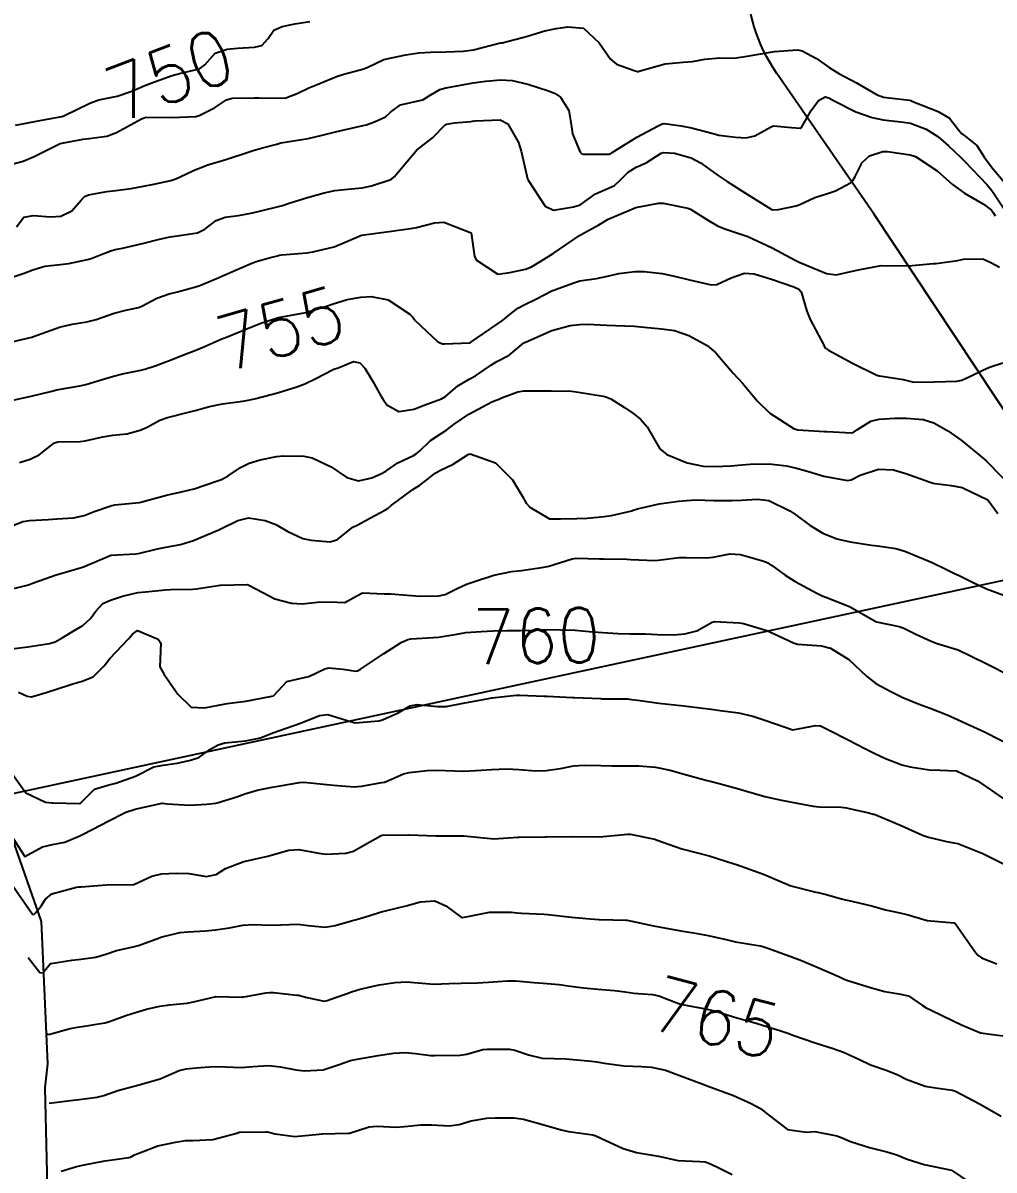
# Model space of a CAD drawing. Header units: metres. Extents: x 318500 to 325275, y 7408834 to 7428799.
# Drawn here: x 320048.6 to 320119.6, y 7410555.2 to 7410639 of the extents above; entities that cross this region are included whole.
import ezdxf
from ezdxf.enums import TextEntityAlignment as Align

# ---------------------------------------------------------------- set-up
doc = ezdxf.new("R2010")
doc.units = ezdxf.units.M
doc.header["$MEASUREMENT"] = 0
doc.linetypes.add('CONTINUO', pattern=[0])
for name, color, linetype in [('Area', 45, 'Continuous'), ('Cotas', 45, 'Continuous'), ('Curvas de Nivel 1m', 11, 'Continuous'), ('Curvas de Nivel 5m', 15, 'Continuous'), ('TEXTO', 45, 'Continuous'), ('Vias Secundárias', 230, 'Continuous')]:
    doc.layers.add(name, color=color, linetype=linetype)
doc.styles.add('Style-STANDARD', font='STANDARD.shx')

msp = doc.modelspace()

# ---------------------------------------------------------------- linework, layer by layer
at = {"layer": 'Area'}
msp.add_lwpolyline([(320050.474, 7410550.874), (320050.225, 7410561.215), (320050.42, 7410562.973), (320049.951, 7410573.371), (320042.049, 7410595.881), (320034.126, 7410610.639), (320028.218, 7410619.517), (320022.832, 7410627.052), (320020.822, 7410629.345), (320010.269, 7410641.59), (320006.94, 7410645.463), (320000.032, 7410652.988), (319994.344, 7410659.307), (319991.765, 7410661.791), (319985.611, 7410667.406)], dxfattribs=at)
at = {"layer": 'Curvas de Nivel 1m', "flags": 128}
for points, elevation in [([(320047.415, 7410628.591), (320048.623, 7410628.922), (320049.421, 7410629.254), (320051.074, 7410630.095), (320051.325, 7410630.198), (320051.432, 7410630.225), (320052.988, 7410630.516), (320053.438, 7410630.584), (320054.732, 7410630.756), (320055.445, 7410631.015), (320057.261, 7410632.013), (320057.461, 7410632.095), (320057.579, 7410632.125), (320059.462, 7410632.118), (320061.234, 7410632.192), (320061.464, 7410632.248), (320062.598, 7410632.818), (320063.482, 7410633.393), (320063.889, 7410633.519), (320065.485, 7410633.555), (320065.826, 7410633.556), (320067.485, 7410633.514), (320067.818, 7410633.542), (320068.635, 7410633.863), (320069.494, 7410634.277), (320070.214, 7410634.556), (320071.503, 7410635.094), (320072.038, 7410635.282), (320073.509, 7410635.673), (320073.809, 7410635.796), (320074.961, 7410636.335), (320075.521, 7410636.471), (320076.581, 7410636.698), (320077.527, 7410636.841), (320078.386, 7410636.873), (320079.528, 7410636.897), (320080.774, 7410636.946), (320081.534, 7410637.06), (320083.406, 7410637.529), (320083.539, 7410637.558), (320083.631, 7410637.567), (320083.979, 7410637.656), (320085.201, 7410637.987), (320085.547, 7410638.081), (320086.74, 7410638.434), (320087.555, 7410638.609), (320088.423, 7410638.731), (320089.556, 7410638.637), (320090.704, 7410637.568), (320091.528, 7410636.38), (320091.969, 7410635.998), (320093.276, 7410635.534), (320093.519, 7410635.474), (320093.571, 7410635.478), (320093.717, 7410635.527), (320095.525, 7410636.035), (320096.859, 7410636.154), (320097.527, 7410636.202), (320098.433, 7410636.37), (320099.53, 7410636.475), (320100.547, 7410636.451), (320101.532, 7410636.577), (320102.226, 7410636.72), (320103.535, 7410636.92), (320105.203, 7410637.041), (320105.536, 7410636.978), (320106.602, 7410636.425), (320107.524, 7410635.769), (320108.221, 7410635.333), (320109.51, 7410634.637), (320111.025, 7410633.77), (320111.494, 7410633.586), (320113.38, 7410633.373), (320113.491, 7410633.343), (320113.685, 7410633.258), (320115.48, 7410632.548), (320116.316, 7410632.071), (320116.978, 7410631.217), (320117.189, 7410630.946), (320117.455, 7410630.749), (320118.311, 7410630.06), (320118.87, 7410629.189), (320119.429, 7410628.437), (320120.496, 7410627.169)], 751), ([(320048.128, 7410624.132), (320048.668, 7410624.82), (320049.362, 7410624.949), (320050.611, 7410624.852), (320051.362, 7410624.91), (320052.162, 7410625.285), (320052.86, 7410626.068), (320053.105, 7410626.344), (320053.386, 7410626.448), (320054.731, 7410626.706), (320055.391, 7410626.785), (320056.501, 7410626.916), (320057.396, 7410627.094), (320058.161, 7410627.236), (320059.403, 7410627.497), (320059.761, 7410627.62), (320060.494, 7410627.969), (320061.116, 7410628.26), (320061.414, 7410628.389), (320062.116, 7410628.649), (320063.421, 7410629.044), (320065.12, 7410629.597), (320065.428, 7410629.697), (320065.583, 7410629.744), (320066.114, 7410629.893), (320067.148, 7410630.169), (320067.435, 7410630.246), (320068.825, 7410630.474), (320069.441, 7410630.571), (320070.463, 7410630.816), (320071.449, 7410631.069), (320072.064, 7410631.201), (320073.456, 7410631.522), (320073.672, 7410631.581), (320074.279, 7410631.788), (320075.092, 7410632.149), (320075.471, 7410632.496), (320076.201, 7410633.037), (320077.484, 7410633.322), (320077.812, 7410633.41), (320078.368, 7410633.731), (320079.056, 7410634.163), (320079.496, 7410634.271), (320080.18, 7410634.39), (320081.504, 7410634.65), (320082.418, 7410634.765), (320083.508, 7410634.863), (320084.348, 7410634.811), (320085.504, 7410634.545), (320087.082, 7410634.03), (320087.494, 7410633.854), (320087.872, 7410633.604), (320088.501, 7410632.62), (320088.654, 7410631.592), (320088.767, 7410630.904), (320089.325, 7410629.582), (320089.438, 7410629.456), (320089.576, 7410629.441), (320091.438, 7410629.421), (320091.534, 7410629.463), (320091.654, 7410629.557), (320093.451, 7410630.677), (320095.03, 7410631.506), (320095.31, 7410631.654), (320095.463, 7410631.679), (320096.71, 7410631.488), (320097.459, 7410631.355), (320098.949, 7410630.952), (320099.454, 7410630.815), (320100.686, 7410630.665), (320101.452, 7410630.611), (320102.096, 7410630.771), (320103.221, 7410631.402), (320103.375, 7410631.487), (320103.461, 7410631.499), (320104.773, 7410631.38), (320105.414, 7410631.326), (320105.46, 7410631.335), (320105.499, 7410631.369), (320106.208, 7410632.631), (320106.744, 7410633.351), (320107.22, 7410633.618), (320107.493, 7410633.553), (320107.891, 7410633.336), (320109.478, 7410632.528), (320110.672, 7410632.102), (320111.47, 7410631.928), (320112.964, 7410631.772), (320113.466, 7410631.682), (320114.603, 7410631.249), (320115.455, 7410630.719), (320116.246, 7410630.026), (320117.114, 7410629.215), (320117.435, 7410628.895), (320119.061, 7410627.185), (320119.404, 7410626.771), (320120.471, 7410625.169)], 752), ([(320047.302, 7410620.269), (320048.69, 7410620.745), (320049.313, 7410620.967), (320050.189, 7410621.235), (320051.319, 7410621.365), (320051.957, 7410621.444), (320053.325, 7410621.743), (320053.572, 7410621.812), (320054.193, 7410622.051), (320055.014, 7410622.363), (320055.334, 7410622.453), (320055.867, 7410622.564), (320057.339, 7410622.912), (320058.57, 7410623.219), (320059.344, 7410623.398), (320059.856, 7410623.463), (320061.347, 7410623.672), (320061.885, 7410623.952), (320062.708, 7410624.592), (320063.363, 7410624.818), (320064.341, 7410624.939), (320065.369, 7410625.134), (320065.973, 7410625.292), (320067.376, 7410625.639), (320067.564, 7410625.691), (320068.122, 7410625.869), (320069.067, 7410626.173), (320069.386, 7410626.267), (320070.615, 7410626.608), (320071.394, 7410626.764), (320072.34, 7410626.867), (320073.398, 7410626.975), (320074.076, 7410627.113), (320075.407, 7410627.543), (320075.556, 7410627.62), (320075.723, 7410627.765), (320077.177, 7410629.493), (320077.391, 7410629.741), (320077.409, 7410629.762), (320077.431, 7410629.781), (320078.54, 7410630.633), (320079.458, 7410631.567), (320079.551, 7410631.626), (320080.147, 7410631.71), (320081.328, 7410631.826), (320081.462, 7410631.841), (320081.643, 7410631.867), (320083.464, 7410631.942), (320084.031, 7410631.654), (320084.82, 7410630.272), (320085.02, 7410629.644), (320085.413, 7410627.847), (320085.477, 7410627.639), (320085.527, 7410627.519), (320086.767, 7410625.619), (320087.376, 7410625.345), (320088.843, 7410625.588), (320089.254, 7410625.71), (320089.383, 7410625.781), (320090.444, 7410626.52), (320091.401, 7410626.944), (320091.825, 7410627.133), (320092.28, 7410627.547), (320092.841, 7410628.116), (320093.424, 7410628.479), (320094.149, 7410628.799), (320095.238, 7410629.503), (320095.441, 7410629.561), (320096.226, 7410629.492), (320097.435, 7410629.161), (320098.109, 7410628.791), (320099.416, 7410627.876), (320100.066, 7410627.44), (320101.398, 7410626.591), (320103.29, 7410625.401), (320103.38, 7410625.371), (320103.825, 7410625.393), (320105.112, 7410625.646), (320105.386, 7410625.747), (320106.484, 7410626.263), (320107.398, 7410626.559), (320107.989, 7410626.746), (320109.07, 7410627.323), (320109.239, 7410627.496), (320109.417, 7410627.797), (320109.932, 7410628.813), (320110.466, 7410629.305), (320111.443, 7410629.621), (320111.793, 7410629.634), (320113.441, 7410629.383), (320113.836, 7410629.256), (320115.424, 7410628.201), (320116.524, 7410627.223), (320117.401, 7410626.579), (320118.807, 7410625.771), (320119.382, 7410625.344), (320119.512, 7410625.179), (320119.641, 7410624.913)], 753), ([(320047.68, 7410615.699), (320049.249, 7410616.071), (320049.285, 7410616.084), (320049.371, 7410616.118), (320051.257, 7410616.795), (320052.199, 7410617.015), (320053.261, 7410617.181), (320053.957, 7410617.359), (320055.268, 7410617.802), (320056.121, 7410618.027), (320057.051, 7410618.236), (320057.275, 7410618.322), (320058.374, 7410618.904), (320059.289, 7410619.224), (320059.89, 7410619.375), (320061.297, 7410619.758), (320061.447, 7410619.808), (320061.808, 7410619.952), (320062.857, 7410620.387), (320063.31, 7410620.588), (320064.241, 7410620.991), (320065.323, 7410621.461), (320065.636, 7410621.587), (320066.686, 7410621.886), (320067.201, 7410622.011), (320067.332, 7410622.041), (320067.525, 7410622.07), (320069.334, 7410622.226), (320069.789, 7410622.297), (320071.338, 7410622.663), (320072.15, 7410623.004), (320073.347, 7410623.507), (320075.35, 7410623.77), (320077.082, 7410624.016), (320077.355, 7410624.066), (320078.684, 7410624.403), (320079.361, 7410624.464), (320081.35, 7410623.69), (320081.594, 7410621.947), (320081.735, 7410621.684), (320083.315, 7410620.674), (320084.19, 7410620.778), (320085.321, 7410621.03), (320085.761, 7410621.196), (320086.448, 7410621.623), (320087.336, 7410622.183), (320089.263, 7410623.486), (320089.359, 7410623.542), (320089.383, 7410623.557), (320089.432, 7410623.579), (320090.674, 7410624.26), (320091.371, 7410624.679), (320093.38, 7410625.53), (320095.043, 7410625.848), (320095.385, 7410625.85), (320097.191, 7410625.482), (320097.379, 7410625.403), (320098.572, 7410624.662), (320099.367, 7410624.195), (320099.892, 7410623.969), (320101.361, 7410623.499), (320101.575, 7410623.418), (320103.348, 7410622.582), (320105.03, 7410621.679), (320105.332, 7410621.529), (320105.731, 7410621.364), (320107.321, 7410620.716), (320108.041, 7410620.611), (320109.324, 7410620.896), (320109.658, 7410620.982), (320111.33, 7410621.29), (320113.33, 7410621.26), (320115.144, 7410621.431), (320115.333, 7410621.447), (320116.889, 7410621.665), (320117.338, 7410621.767), (320118.755, 7410621.772), (320119.335, 7410621.509), (320119.958, 7410621.174)], 754), ([(320048.343, 7410606.906), (320049.125, 7410607.146), (320049.781, 7410607.46), (320050.582, 7410608.098), (320050.907, 7410608.33), (320051.145, 7410608.408), (320052.773, 7410608.438), (320053.146, 7410608.48), (320054.422, 7410608.776), (320055.153, 7410608.89), (320056.178, 7410609.001), (320057.159, 7410609.262), (320057.669, 7410609.496), (320058.594, 7410609.989), (320059.172, 7410610.199), (320060.598, 7410610.544), (320061.177, 7410610.698), (320062.235, 7410610.998), (320063.183, 7410611.199), (320064.664, 7410611.387), (320065.186, 7410611.477), (320065.523, 7410611.56), (320066.831, 7410611.884), (320067.111, 7410611.961), (320067.192, 7410611.989), (320068.625, 7410612.432), (320069.202, 7410612.639), (320070.008, 7410613.038), (320071.218, 7410613.67), (320071.327, 7410613.711), (320071.643, 7410613.816), (320072.761, 7410614.27), (320073.226, 7410614.185), (320073.58, 7410613.795), (320074.135, 7410612.857), (320074.753, 7410611.777), (320074.912, 7410611.499), (320075.183, 7410611.115), (320076.061, 7410610.639), (320077.181, 7410610.81), (320077.841, 7410611.076), (320079.188, 7410611.546), (320079.476, 7410611.716), (320080.392, 7410612.512), (320081.209, 7410612.986), (320081.664, 7410613.232), (320082.314, 7410613.674), (320082.841, 7410614.05), (320083.229, 7410614.274), (320084.136, 7410614.751), (320085.21, 7410615.64), (320085.234, 7410615.657), (320085.25, 7410615.671), (320085.316, 7410615.705), (320087.259, 7410616.541), (320088.582, 7410616.909), (320089.264, 7410616.982), (320089.841, 7410616.997), (320091.271, 7410616.938), (320091.914, 7410616.906), (320093.27, 7410616.872), (320094.004, 7410616.784), (320095.267, 7410616.657), (320096.218, 7410616.538), (320097.26, 7410616.179), (320098.594, 7410615.46), (320099.242, 7410614.916), (320100.506, 7410613.431), (320100.856, 7410613.065), (320101.213, 7410612.678), (320102.265, 7410611.409), (320103.187, 7410610.518), (320104.969, 7410609.373), (320105.169, 7410609.308), (320105.238, 7410609.3), (320107.167, 7410609.172), (320107.349, 7410609.157), (320109.166, 7410609.082), (320109.345, 7410609.14), (320109.579, 7410609.314), (320110.564, 7410609.915), (320111.182, 7410610.059), (320112.325, 7410610.131), (320113.183, 7410610.144), (320114.381, 7410610.049), (320115.179, 7410609.809), (320116.195, 7410609.225), (320117.16, 7410608.523), (320118.796, 7410607.185), (320118.983, 7410607.027), (320119.137, 7410606.885), (320120.795, 7410605.163)], 756), ([(320047.431, 7410602.136), (320048.598, 7410602.593), (320049.068, 7410602.671), (320050.434, 7410602.735), (320051.07, 7410602.781), (320052.288, 7410602.856), (320053.075, 7410603.029), (320053.811, 7410603.321), (320055.086, 7410603.756), (320055.321, 7410603.802), (320057.089, 7410603.976), (320057.12, 7410603.979), (320057.209, 7410604.008), (320059.095, 7410604.515), (320060.285, 7410604.781), (320061.1, 7410604.987), (320062.677, 7410605.507), (320063.107, 7410605.671), (320063.587, 7410605.923), (320064.486, 7410606.543), (320065.124, 7410606.857), (320065.93, 7410607.09), (320067.132, 7410607.33), (320067.611, 7410607.394), (320069.133, 7410607.368), (320069.735, 7410607.236), (320071.121, 7410606.585), (320072.257, 7410605.809), (320073.108, 7410605.571), (320074.1, 7410605.785), (320074.798, 7410606.092), (320075.118, 7410606.279), (320076.005, 7410606.878), (320077.135, 7410607.41), (320077.347, 7410607.528), (320077.579, 7410607.736), (320078.379, 7410608.5), (320079.16, 7410609.021), (320079.588, 7410609.289), (320080.124, 7410609.706), (320081.178, 7410610.443), (320082.867, 7410611.345), (320083.188, 7410611.465), (320083.331, 7410611.516), (320083.647, 7410611.655), (320084.772, 7410612.069), (320085.197, 7410612.131), (320086.686, 7410612.129), (320087.198, 7410612.149), (320088.679, 7410612.106), (320089.197, 7410612.038), (320090.999, 7410611.755), (320091.192, 7410611.709), (320091.555, 7410611.555), (320092.563, 7410610.919), (320093.18, 7410610.506), (320093.736, 7410610.08), (320094.223, 7410609.514), (320095.146, 7410607.913), (320095.651, 7410607.495), (320097.131, 7410606.884), (320098.299, 7410606.634), (320099.132, 7410606.605), (320100.354, 7410606.654), (320101.133, 7410606.726), (320101.756, 7410606.792), (320103.134, 7410606.816), (320104.403, 7410606.652), (320105.131, 7410606.487), (320106.008, 7410606.236), (320107.126, 7410605.906), (320108.852, 7410605.593), (320109.123, 7410605.642), (320109.791, 7410605.974), (320111.131, 7410606.415), (320112.215, 7410606.358), (320113.128, 7410606.105), (320114.909, 7410605.456), (320115.122, 7410605.395), (320115.262, 7410605.378), (320116.445, 7410605.22), (320117.118, 7410605.108), (320117.242, 7410605.084), (320119.105, 7410604.18), (320119.852, 7410603.172)], 757), ([(320047.536, 7410597.601), (320049.008, 7410597.973), (320049.114, 7410598.013), (320049.361, 7410598.115), (320051.016, 7410598.697), (320051.869, 7410598.928), (320053.022, 7410599.288), (320054.81, 7410600.042), (320054.961, 7410600.111), (320055.031, 7410600.128), (320056.824, 7410600.222), (320057.034, 7410600.254), (320058.43, 7410600.598), (320059.041, 7410600.713), (320060.111, 7410600.903), (320061.049, 7410601.197), (320061.577, 7410601.428), (320062.799, 7410601.934), (320062.981, 7410602.011), (320063.062, 7410602.049), (320064.311, 7410602.672), (320065.074, 7410602.864), (320066.298, 7410602.662), (320067.067, 7410602.378), (320067.956, 7410601.867), (320069.053, 7410601.353), (320069.658, 7410601.234), (320071.049, 7410601.116), (320071.586, 7410601.281), (320072.243, 7410601.808), (320072.7, 7410602.169), (320073.068, 7410602.355), (320074.007, 7410602.855), (320075.085, 7410603.448), (320075.288, 7410603.566), (320075.518, 7410603.764), (320077.102, 7410604.929), (320077.605, 7410605.235), (320078.228, 7410605.729), (320078.72, 7410606.12), (320079.119, 7410606.347), (320080.043, 7410606.79), (320081.137, 7410607.488), (320081.28, 7410607.546), (320083.128, 7410606.89), (320084.368, 7410605.647), (320085.098, 7410604.43), (320085.382, 7410603.925), (320085.635, 7410603.632), (320087.078, 7410602.779), (320087.882, 7410602.794), (320089.078, 7410602.8), (320089.824, 7410602.828), (320091.081, 7410602.955), (320091.609, 7410603.025), (320093.088, 7410603.378), (320093.201, 7410603.416), (320093.52, 7410603.524), (320095.094, 7410603.894), (320096.513, 7410604.068), (320097.096, 7410604.123), (320097.794, 7410604.163), (320099.1, 7410604.135), (320100.405, 7410604.125), (320101.101, 7410604.156), (320102.278, 7410604.233), (320103.101, 7410604.121), (320104.639, 7410603.377), (320105.085, 7410603.07), (320106.135, 7410602.294), (320107.066, 7410601.733), (320108.069, 7410601.33), (320109.058, 7410601.1), (320110.622, 7410600.863), (320111.055, 7410600.816), (320112.402, 7410600.619), (320113.052, 7410600.427), (320114.464, 7410599.828), (320115.043, 7410599.589), (320115.284, 7410599.478), (320115.794, 7410599.229), (320116.642, 7410598.824), (320117.031, 7410598.638), (320117.99, 7410598.161), (320119.017, 7410597.68), (320120.412, 7410597.166)], 758), ([(320047.788, 7410593.285), (320048.943, 7410593.43), (320050.532, 7410593.683), (320050.947, 7410593.809), (320051.468, 7410594.082), (320052.386, 7410594.641), (320052.964, 7410594.994), (320053.522, 7410595.504), (320053.917, 7410596.051), (320054.433, 7410596.601), (320054.992, 7410596.856), (320055.877, 7410597.147), (320057.001, 7410597.398), (320057.546, 7410597.457), (320059.004, 7410597.588), (320059.368, 7410597.613), (320061.006, 7410597.66), (320061.292, 7410597.669), (320063.01, 7410597.93), (320065.011, 7410597.984), (320065.211, 7410597.898), (320066.996, 7410596.941), (320068.228, 7410596.625), (320068.991, 7410596.585), (320070.126, 7410596.7), (320070.994, 7410596.729), (320072.132, 7410596.669), (320073, 7410597.156), (320073.413, 7410597.384), (320075.003, 7410597.299), (320075.46, 7410597.306), (320077.002, 7410597.18), (320077.589, 7410597.146), (320079.002, 7410597.17), (320079.449, 7410597.268), (320080.325, 7410597.7), (320081.013, 7410598.009), (320081.524, 7410598.192), (320083.02, 7410598.679), (320084.313, 7410598.937), (320085.024, 7410599.004), (320086.662, 7410599.252), (320087.027, 7410599.333), (320087.879, 7410599.597), (320088.745, 7410599.874), (320089.035, 7410599.917), (320090.731, 7410599.867), (320091.035, 7410599.86), (320092.74, 7410599.829), (320093.034, 7410599.817), (320094.785, 7410599.752), (320095.034, 7410599.76), (320096.566, 7410599.956), (320097.037, 7410599.972), (320098.558, 7410599.936), (320099.038, 7410599.997), (320100.248, 7410600.226), (320101.041, 7410600.169), (320102.736, 7410599.702), (320103.033, 7410599.582), (320103.144, 7410599.511), (320103.295, 7410599.396), (320104.315, 7410598.666), (320105.023, 7410598.21), (320106.619, 7410597.346), (320107.007, 7410597.171), (320107.273, 7410597.07), (320108.996, 7410596.377), (320110.919, 7410595.291), (320110.956, 7410595.267), (320110.98, 7410595.259), (320112.634, 7410594.922), (320112.975, 7410594.797), (320113.862, 7410594.36), (320114.966, 7410593.845), (320115.408, 7410593.677), (320116.96, 7410593.21), (320118.946, 7410592.236), (320120.81, 7410591.283)], 759), ([(320047.835, 7410584.13), (320048.8, 7410582.774), (320050.232, 7410582.098), (320050.734, 7410582.035), (320050.789, 7410582.033), (320052.729, 7410582), (320052.79, 7410582.016), (320052.819, 7410582.031), (320052.851, 7410582.059), (320053.816, 7410583.039), (320054.809, 7410583.325), (320055.38, 7410583.463), (320056.82, 7410583.986), (320056.837, 7410583.993), (320056.868, 7410584.009), (320058.163, 7410584.657), (320058.832, 7410584.781), (320059.865, 7410584.939), (320060.838, 7410585.152), (320061.44, 7410585.352), (320062.256, 7410585.939), (320062.854, 7410586.283), (320063.352, 7410586.42), (320064.857, 7410586.565), (320065.957, 7410586.791), (320066.863, 7410587.146), (320068.87, 7410587.85), (320070.28, 7410588.428), (320070.88, 7410588.493), (320072.774, 7410587.899), (320072.871, 7410587.883), (320074.614, 7410588.034), (320074.875, 7410588.093), (320076.022, 7410588.614), (320076.891, 7410589.124), (320077.4, 7410589.227), (320078.89, 7410589.066), (320079.528, 7410589.073), (320080.895, 7410589.346), (320081.177, 7410589.404), (320082.632, 7410589.664), (320082.858, 7410589.703), (320082.901, 7410589.706), (320084.643, 7410589.904), (320084.904, 7410589.915), (320086.684, 7410589.833), (320086.903, 7410589.822), (320088.749, 7410589.736), (320088.902, 7410589.725), (320090.812, 7410589.65), (320090.901, 7410589.648), (320092.808, 7410589.625), (320092.901, 7410589.619), (320093.717, 7410589.518), (320094.898, 7410589.349), (320095.071, 7410589.325), (320096.895, 7410589.121), (320097.286, 7410589.082), (320098.891, 7410588.876), (320099.547, 7410588.783), (320100.888, 7410588.604), (320101.929, 7410588.365), (320102.88, 7410588.056), (320104.87, 7410587.37), (320106.536, 7410587.684), (320106.875, 7410587.66), (320107.576, 7410587.333), (320108.87, 7410586.657), (320110.166, 7410585.995), (320110.855, 7410585.646), (320111.628, 7410585.278), (320112.843, 7410584.808), (320113.428, 7410584.667), (320114.838, 7410584.449), (320115.634, 7410584.433), (320116.837, 7410584.37), (320118.371, 7410583.643), (320118.822, 7410583.335), (320119.054, 7410583.178), (320120.808, 7410581.971)], 761), ([(320046.4, 7410581.7), (320048.74, 7410578.12), (320050.035, 7410578.817), (320050.754, 7410579), (320051.665, 7410579.168), (320052.763, 7410579.616), (320053.051, 7410579.772), (320053.565, 7410580.052), (320054.364, 7410580.454), (320054.776, 7410580.668), (320056.109, 7410581.346), (320056.786, 7410581.58), (320058.638, 7410581.982), (320058.768, 7410582.003), (320058.79, 7410582.006), (320059.148, 7410581.976), (320060.789, 7410581.877), (320062.045, 7410581.941), (320062.699, 7410582.024), (320062.792, 7410582.041), (320064.227, 7410582.48), (320064.802, 7410582.688), (320065.724, 7410582.973), (320066.81, 7410583.185), (320067.396, 7410583.287), (320068.815, 7410583.529), (320069.125, 7410583.536), (320070.813, 7410583.384), (320071.305, 7410583.323), (320072.811, 7410583.205), (320073.341, 7410583.263), (320074.816, 7410583.514), (320075.029, 7410583.555), (320075.539, 7410583.759), (320076.42, 7410584.152), (320076.828, 7410584.258), (320078.146, 7410584.411), (320078.831, 7410584.435), (320080.152, 7410584.378), (320080.83, 7410584.355), (320082.085, 7410584.418), (320082.832, 7410584.482), (320083.959, 7410584.523), (320084.832, 7410584.47), (320086.079, 7410584.373), (320086.832, 7410584.393), (320087.877, 7410584.552), (320088.837, 7410584.736), (320089.613, 7410584.798), (320090.838, 7410584.758), (320091.639, 7410584.747), (320092.838, 7410584.746), (320093.615, 7410584.741), (320094.837, 7410584.649), (320095.903, 7410584.42), (320096.83, 7410584.163), (320098.611, 7410583.665), (320098.822, 7410583.61), (320099.485, 7410583.44), (320100.815, 7410583.075), (320101.296, 7410582.932), (320102.807, 7410582.509), (320103.925, 7410582.262), (320104.801, 7410582.085), (320106.353, 7410581.79), (320106.796, 7410581.748), (320108.397, 7410581.723), (320108.795, 7410581.662), (320109.073, 7410581.595), (320110.424, 7410581.296), (320110.724, 7410581.216), (320110.799, 7410581.202), (320110.919, 7410581.167), (320112.787, 7410580.384), (320114.34, 7410579.681), (320114.774, 7410579.526), (320116.103, 7410579.22), (320116.768, 7410579.099), (320116.914, 7410579.062), (320118.757, 7410578.331), (320120.401, 7410577.499)], 762), ([(320047.69, 7410576.21), (320049.284, 7410573.9), (320049.39, 7410573.87), (320049.507, 7410574.004), (320049.67, 7410574.167), (320049.907, 7410574.456), (320050.247, 7410575.005), (320050.703, 7410575.393), (320052.52, 7410575.875), (320052.708, 7410575.902), (320052.854, 7410575.913), (320054.71, 7410576.04), (320056.656, 7410576.066), (320056.711, 7410576.077), (320058.021, 7410576.69), (320058.723, 7410576.847), (320059.798, 7410576.895), (320060.724, 7410576.868), (320062.016, 7410576.645), (320062.723, 7410576.791), (320063.404, 7410577.246), (320064.738, 7410577.749), (320064.86, 7410577.777), (320065.408, 7410577.893), (320066.487, 7410578.139), (320066.745, 7410578.21), (320068.02, 7410578.592), (320068.752, 7410578.63), (320070.221, 7410578.354), (320070.747, 7410578.295), (320072.195, 7410578.359), (320072.751, 7410578.512), (320073.57, 7410578.975), (320074.768, 7410579.66), (320074.855, 7410579.682), (320076.769, 7410579.693), (320076.816, 7410579.693), (320078.768, 7410579.616), (320078.872, 7410579.615), (320080.769, 7410579.632), (320080.83, 7410579.628), (320082.766, 7410579.422), (320083.005, 7410579.419), (320084.768, 7410579.534), (320084.873, 7410579.534), (320086.769, 7410579.549), (320086.828, 7410579.55), (320088.77, 7410579.58), (320090.77, 7410579.56), (320092.772, 7410579.749), (320092.988, 7410579.743), (320094.175, 7410579.509), (320094.768, 7410579.373), (320094.951, 7410579.314), (320096.758, 7410578.668), (320097.809, 7410578.41), (320098.751, 7410578.173), (320100.577, 7410577.588), (320100.742, 7410577.536), (320101.084, 7410577.417), (320102.731, 7410576.819), (320103.732, 7410576.378), (320104.719, 7410575.975), (320106.547, 7410575.508), (320106.712, 7410575.476), (320107.299, 7410575.331), (320108.418, 7410575.026), (320108.706, 7410574.948), (320109.169, 7410574.842), (320110.702, 7410574.48), (320111.643, 7410574.219), (320112.697, 7410573.998), (320113.302, 7410573.854), (320114.693, 7410573.448), (320116.628, 7410573.273), (320116.691, 7410573.26), (320116.748, 7410573.209), (320116.931, 7410572.961), (320118.164, 7410571.187), (320118.384, 7410570.911), (320118.655, 7410570.716), (320119.764, 7410570.276)], 763), ([(320048.98, 7410570.73), (320049.835, 7410569.636), (320050.041, 7410569.617), (320050.274, 7410569.893), (320050.587, 7410570.272), (320050.633, 7410570.305), (320052.17, 7410570.534), (320052.638, 7410570.591), (320053.914, 7410570.774), (320054.644, 7410570.984), (320055.433, 7410571.244), (320056.652, 7410571.506), (320057.043, 7410571.616), (320058.043, 7410571.989), (320058.491, 7410572.155), (320058.663, 7410572.213), (320060.07, 7410572.565), (320060.67, 7410572.62), (320061.929, 7410572.683), (320062.672, 7410572.755), (320063.689, 7410572.901), (320064.678, 7410573.106), (320065.412, 7410573.159), (320066.678, 7410573.096), (320067.434, 7410573.113), (320068.68, 7410573.164), (320069.434, 7410573.083), (320070.677, 7410572.953), (320071.407, 7410573.084), (320072.685, 7410573.441), (320072.973, 7410573.508), (320073.88, 7410573.782), (320074.693, 7410574.055), (320075.087, 7410574.157), (320076.698, 7410574.541), (320077.618, 7410574.814), (320078.702, 7410574.888), (320079.492, 7410574.502), (320080.622, 7410573.691), (320080.689, 7410573.656), (320080.726, 7410573.652), (320080.863, 7410573.687), (320082.694, 7410574.062), (320084.295, 7410574.043), (320084.694, 7410574), (320085.035, 7410573.976), (320086.693, 7410573.895), (320086.957, 7410573.871), (320088.691, 7410573.697), (320090.044, 7410573.566), (320090.689, 7410573.509), (320090.746, 7410573.503), (320092.689, 7410573.464), (320092.762, 7410573.456), (320094.683, 7410573.056), (320095.226, 7410572.948), (320096.678, 7410572.681), (320097.608, 7410572.534), (320098.674, 7410572.352), (320100.079, 7410572.019), (320100.667, 7410571.889), (320102.473, 7410571.582), (320102.662, 7410571.539), (320103.121, 7410571.385), (320104.652, 7410570.834), (320105.489, 7410570.516), (320106.641, 7410570.04), (320108.287, 7410569.315), (320108.526, 7410569.209), (320108.628, 7410569.157), (320108.879, 7410569.056), (320110.622, 7410568.515), (320111.593, 7410568.248), (320112.618, 7410568.095), (320113.31, 7410567.943), (320114.34, 7410567.234), (320114.608, 7410567.066), (320114.92, 7410566.912), (320116.593, 7410566.104), (320117.204, 7410565.816), (320118.581, 7410565.236), (320118.629, 7410565.228), (320119.095, 7410565.172), (320120.428, 7410565.002)], 764), ([(320050.5, 7410560.09), (320052.264, 7410560.303), (320052.504, 7410560.332), (320054.026, 7410560.526), (320054.509, 7410560.644), (320055.52, 7410561.02), (320056.519, 7410561.297), (320057.09, 7410561.433), (320058.528, 7410561.847), (320058.625, 7410561.883), (320058.842, 7410561.977), (320060.018, 7410562.482), (320060.536, 7410562.594), (320061.259, 7410562.671), (320062.538, 7410562.765), (320063.369, 7410562.748), (320064.538, 7410562.695), (320065.414, 7410562.767), (320066.54, 7410562.844), (320067.416, 7410562.739), (320068.537, 7410562.529), (320069.144, 7410562.449), (320070.537, 7410562.54), (320071.634, 7410562.897), (320072.544, 7410563.209), (320073.031, 7410563.299), (320074.548, 7410563.582), (320075.675, 7410563.753), (320076.551, 7410563.788), (320077.294, 7410563.729), (320078.415, 7410563.579), (320078.549, 7410563.572), (320078.685, 7410563.572), (320080.549, 7410563.601), (320081.05, 7410563.682), (320082.214, 7410564.006), (320082.556, 7410564.052), (320084.146, 7410564.046), (320084.555, 7410563.98), (320085.549, 7410563.62), (320086.548, 7410563.383), (320088.29, 7410563.326), (320088.547, 7410563.321), (320090.147, 7410563.157), (320090.546, 7410563.107), (320091.069, 7410563.02), (320092.543, 7410562.826), (320093.799, 7410562.768), (320094.542, 7410562.732), (320095.564, 7410562.509), (320096.537, 7410562.146), (320098.355, 7410561.452), (320098.529, 7410561.395), (320098.613, 7410561.365), (320100.518, 7410560.653), (320101.83, 7410560.081), (320102.505, 7410559.712), (320102.895, 7410559.386), (320104.482, 7410558.184), (320105.853, 7410557.975), (320106.48, 7410558.025), (320108.084, 7410557.708), (320108.474, 7410557.556), (320109.088, 7410557.304), (320110.466, 7410556.849), (320111.733, 7410556.541), (320112.461, 7410556.314), (320113.212, 7410556.003), (320114.454, 7410555.617), (320116.45, 7410555.21), (320118.43, 7410553.863)], 766), ([(320051.388, 7410555.123), (320052.441, 7410555.435), (320052.94, 7410555.555), (320054.447, 7410555.857), (320054.594, 7410555.882), (320055.657, 7410556.018), (320056.34, 7410556.122), (320056.451, 7410556.158), (320056.758, 7410556.311), (320058.46, 7410556.981), (320059.751, 7410557.248), (320060.464, 7410557.358), (320061.03, 7410557.379), (320062.465, 7410557.433), (320064.237, 7410557.903), (320064.406, 7410557.966), (320064.471, 7410557.974), (320066.338, 7410558.006), (320066.472, 7410557.994), (320067.034, 7410557.864), (320068.468, 7410557.651), (320070.249, 7410557.823), (320070.431, 7410557.86), (320070.471, 7410557.864), (320072.367, 7410557.896), (320072.472, 7410557.91), (320073.894, 7410558.361), (320074.48, 7410558.414), (320075.874, 7410558.354), (320076.48, 7410558.387), (320077.682, 7410558.522), (320078.482, 7410558.502), (320079.746, 7410558.433), (320080.483, 7410558.543), (320081.362, 7410558.802), (320082.49, 7410558.989), (320083.118, 7410559.023), (320084.491, 7410559.027), (320085.187, 7410558.925), (320086.484, 7410558.551), (320087.929, 7410558.137), (320088.477, 7410558.022), (320090.254, 7410557.773), (320090.472, 7410557.714), (320090.831, 7410557.546), (320092.463, 7410556.793), (320093.433, 7410556.489), (320094.458, 7410556.328), (320095.167, 7410556.199), (320096.454, 7410555.919), (320098.073, 7410555.835), (320098.454, 7410555.803), (320098.728, 7410555.721), (320099.3, 7410555.437), (320100.442, 7410554.875)], 767)]:
    msp.add_lwpolyline(points, dxfattribs=dict(at, elevation=elevation))
at = {"layer": 'Curvas de Nivel 5m', "flags": 128}
for points, elevation in [([(320048.041, 7410631.545), (320049.456, 7410631.827), (320049.714, 7410631.858), (320051.046, 7410632.096), (320051.461, 7410632.186), (320051.63, 7410632.255), (320053.477, 7410633.167), (320054.145, 7410633.388), (320055.484, 7410633.663), (320056.56, 7410634.024), (320057.494, 7410634.45), (320058.218, 7410634.72), (320059.502, 7410635.176), (320060.136, 7410635.342), (320061.507, 7410635.668), (320061.885, 7410635.954), (320062.648, 7410636.818), (320063.528, 7410637.103), (320064.278, 7410637.169), (320065.53, 7410637.245), (320066.057, 7410637.369), (320066.511, 7410637.89), (320066.938, 7410638.498), (320067.553, 7410638.766), (320068.463, 7410638.959), (320069.559, 7410639.113)], 750), ([(320047.851, 7410611.465), (320049.186, 7410611.754), (320050.608, 7410612.099), (320051.066, 7410612.218), (320051.192, 7410612.246), (320052.75, 7410612.514), (320053.198, 7410612.613), (320054.317, 7410612.935), (320055.208, 7410613.212), (320055.869, 7410613.371), (320057.214, 7410613.639), (320057.506, 7410613.716), (320058.332, 7410613.993), (320058.974, 7410614.234), (320059.225, 7410614.336), (320060.408, 7410614.793), (320061.237, 7410615.113), (320061.828, 7410615.365), (320063.135, 7410615.932), (320063.25, 7410615.98), (320063.342, 7410616.02), (320065.259, 7410616.793), (320066.056, 7410617.098), (320067.266, 7410617.491), (320069.27, 7410617.85), (320070.781, 7410618.324), (320071.28, 7410618.488), (320072.29, 7410618.805), (320073.288, 7410618.993), (320074.042, 7410619.036), (320075.285, 7410618.786), (320076.87, 7410617.746), (320077.059, 7410617.534), (320077.265, 7410617.271), (320078.929, 7410615.723), (320079.248, 7410615.579), (320079.394, 7410615.571), (320081.249, 7410615.647), (320081.28, 7410615.659), (320081.322, 7410615.689), (320083.263, 7410617.006), (320083.644, 7410617.278), (320084.093, 7410617.652), (320084.755, 7410618.168), (320085.282, 7410618.453), (320086.091, 7410618.825), (320087.298, 7410619.46), (320087.402, 7410619.505), (320087.709, 7410619.604), (320088.865, 7410620.029), (320089.309, 7410620.163), (320090.523, 7410620.357), (320091.314, 7410620.515), (320092.144, 7410620.722), (320093.32, 7410620.866), (320093.988, 7410620.852), (320095.318, 7410620.703), (320096.32, 7410620.485), (320097.311, 7410620.236), (320098.886, 7410619.877), (320099.307, 7410619.907), (320100.366, 7410620.383), (320101.32, 7410620.725), (320102.043, 7410620.689), (320103.314, 7410620.305), (320104.94, 7410619.741), (320105.303, 7410619.57), (320105.475, 7410619.367), (320105.877, 7410617.952), (320106.129, 7410617.357), (320107.128, 7410615.465), (320107.19, 7410615.341), (320107.249, 7410615.267), (320107.47, 7410615.114), (320109.233, 7410614.167), (320111.013, 7410613.293), (320111.173, 7410613.244), (320111.219, 7410613.237), (320112.92, 7410612.967), (320113.216, 7410612.888), (320113.696, 7410612.775), (320115.215, 7410612.785), (320116.857, 7410612.856), (320117.217, 7410612.92), (320117.853, 7410613.201), (320118.761, 7410613.653), (320119.23, 7410613.866), (320120.211, 7410614.195)], 755), ([(320048.263, 7410590.126), (320048.896, 7410589.827), (320049.223, 7410589.787), (320050.286, 7410590.099), (320050.742, 7410590.253), (320050.903, 7410590.299), (320052.236, 7410590.744), (320052.913, 7410590.936), (320053.728, 7410591.241), (320054.542, 7410592.044), (320054.705, 7410592.269), (320054.935, 7410592.573), (320056.306, 7410594.02), (320056.61, 7410594.36), (320056.959, 7410594.626), (320058.483, 7410593.987), (320058.669, 7410593.706), (320058.609, 7410591.985), (320058.922, 7410591.418), (320059.924, 7410589.97), (320060.886, 7410589.016), (320061.859, 7410588.972), (320062.888, 7410589.162), (320063.524, 7410589.287), (320064.893, 7410589.464), (320065.264, 7410589.527), (320066.9, 7410589.857), (320066.916, 7410589.864), (320066.93, 7410589.88), (320067.889, 7410590.892), (320068.92, 7410591.156), (320069.496, 7410591.267), (320070.66, 7410591.824), (320070.931, 7410591.902), (320071.992, 7410591.809), (320072.928, 7410591.663), (320073.05, 7410591.676), (320073.263, 7410591.795), (320074.941, 7410592.917), (320076.247, 7410593.751), (320076.722, 7410593.975), (320076.954, 7410594.023), (320078.569, 7410594.111), (320078.956, 7410594.145), (320080.295, 7410594.365), (320080.962, 7410594.474), (320082.082, 7410594.555), (320082.964, 7410594.594), (320083.992, 7410594.622), (320084.965, 7410594.625), (320085.935, 7410594.656), (320086.966, 7410594.691), (320087.878, 7410594.685), (320088.966, 7410594.642), (320089.973, 7410594.562), (320090.964, 7410594.475), (320092.106, 7410594.4), (320092.963, 7410594.382), (320094.095, 7410594.381), (320094.963, 7410594.346), (320096.134, 7410594.317), (320096.964, 7410594.383), (320097.837, 7410594.597), (320098.977, 7410595.239), (320099.139, 7410595.286), (320100.976, 7410595.177), (320101.254, 7410595.139), (320102.969, 7410594.64), (320103.81, 7410594.235), (320104.963, 7410593.691), (320105.235, 7410593.638), (320106.962, 7410593.5), (320107.619, 7410593.333), (320108.948, 7410592.499), (320110.248, 7410591.3), (320110.922, 7410590.759), (320112.023, 7410590.164), (320112.907, 7410589.744), (320114.092, 7410589.248), (320114.897, 7410588.95), (320116.133, 7410588.462), (320116.889, 7410588.133), (320117.532, 7410587.846), (320118.88, 7410587.226), (320118.979, 7410587.179), (320120.866, 7410586.203)], 760), ([(320050.28, 7410565.24), (320050.417, 7410565.122), (320050.566, 7410565.141), (320052.058, 7410565.553), (320052.574, 7410565.651), (320052.928, 7410565.703), (320054.579, 7410565.96), (320054.846, 7410566.036), (320056.104, 7410566.501), (320056.59, 7410566.655), (320057.634, 7410566.955), (320058.598, 7410567.173), (320059.299, 7410567.273), (320060.602, 7410567.413), (320061.067, 7410567.489), (320062.609, 7410567.871), (320062.661, 7410567.877), (320064.609, 7410567.848), (320064.656, 7410567.853), (320064.91, 7410567.897), (320066.344, 7410568.151), (320066.613, 7410568.178), (320066.907, 7410568.17), (320068.611, 7410567.996), (320068.738, 7410567.975), (320069.254, 7410567.84), (320070.606, 7410567.559), (320070.832, 7410567.593), (320071.447, 7410567.812), (320072.298, 7410568.118), (320072.614, 7410568.23), (320073.251, 7410568.425), (320074.62, 7410568.751), (320075.79, 7410568.921), (320076.622, 7410568.95), (320077.471, 7410568.882), (320078.621, 7410568.799), (320079.754, 7410568.836), (320080.622, 7410568.852), (320081.828, 7410568.878), (320082.623, 7410568.944), (320084.019, 7410569.041), (320084.624, 7410569.027), (320085.927, 7410568.921), (320086.623, 7410568.864), (320087.788, 7410568.758), (320088.621, 7410568.648), (320089.576, 7410568.522), (320090.619, 7410568.425), (320091.824, 7410568.332), (320092.617, 7410568.227), (320093.236, 7410568.14), (320094.615, 7410568.033), (320095.066, 7410567.945), (320096.265, 7410567.475), (320096.608, 7410567.341), (320096.783, 7410567.293), (320098.603, 7410566.971), (320099.235, 7410566.806), (320100.594, 7410566.383), (320102.008, 7410565.979), (320102.586, 7410565.812), (320103.997, 7410565.376), (320104.577, 7410565.179), (320104.866, 7410565.075), (320106.567, 7410564.473), (320107.802, 7410564.081), (320108.558, 7410563.811), (320109.682, 7410563.299), (320110.546, 7410562.896), (320111.763, 7410562.493), (320112.539, 7410562.169), (320113.138, 7410561.853), (320114.531, 7410561.344), (320115.292, 7410561.222), (320116.528, 7410561.051), (320116.749, 7410560.984), (320118.513, 7410560.056), (320120.081, 7410559.156)], 765)]:
    msp.add_lwpolyline(points, dxfattribs=dict(at, elevation=elevation))
at = {"layer": 'TEXTO', "linetype": 'CONTINUO'}
msp.add_polyline3d([(320035.619, 7410580.088, 0), (320264.169, 7410629.28, 0)], dxfattribs=at)
at = {"layer": 'Vias Secundárias'}
msp.add_lwpolyline([(320174.644, 7410542.865), (320162.326, 7410558.433), (320149.813, 7410572.523), (320134.44, 7410592.327), (320122.615, 7410607.218), (320110.79, 7410625.067), (320103.693, 7410635.329, -0.312069), (320103.692, 7410649.502, -0.101371), (320110.881, 7410656.387, -0.214646), (320126.235, 7410658.533, -0.105103), (320140.394, 7410650.919, -0.01671), (320157.467, 7410635.445, 0.008477), (320173.408, 7410620.513, 0.042292), (320181.646, 7410614.233, -0.016379), (320194.815, 7410605.234, -0.053483), (320207.109, 7410594.029, 0.014988), (320231.97, 7410567.598, -0.007304), (320254.163, 7410544.719, 0.068177)], format="xyb", dxfattribs=at)

# ---------------------------------------------------------------- texts
at = {"layer": 'Cotas', "style": 'Style-STANDARD'}
for s, rotation, p in [('750', 20.91163, (320059.314, 7410635.235, 750)), ('755', 15.70937, (320067.409, 7410616.698, 755)), ('760', 1.056, (320086.114, 7410594.234, 760)), ('765', 345.41467, (320099.278, 7410566.346, 765))]:
    msp.add_text(s, height=4, rotation=rotation, dxfattribs=at).set_placement(p, align=Align.MIDDLE_CENTER)

doc.saveas('drawing.dxf')
